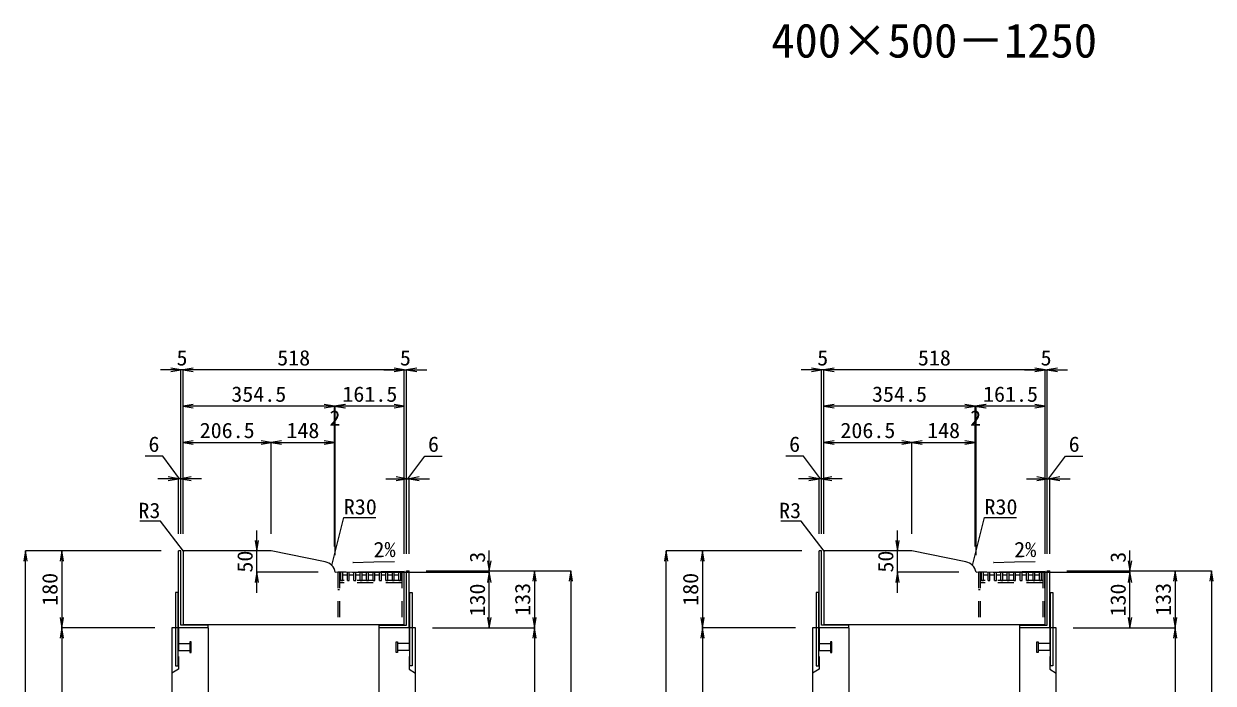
# Model space of a CAD drawing. Units: millimetres at full size. Extents: x -1809 to 57027, y -20349 to 17321.
# Drawn here: x 37936 to 40721, y -12276 to -10732 of the extents above; entities that cross this region are included whole.
import ezdxf
from ezdxf.enums import TextEntityAlignment as Align

# ---------------------------------------------------------------- set-up
doc = ezdxf.new("R2010")
doc.units = ezdxf.units.MM
doc.header["$LTSCALE"] = 50
doc.linetypes.add('USER2', pattern=[1.35, 0.75, -0.6])
doc.linetypes.add('USER3', pattern=[1.35, 0.75, -0.6])
for name, color, linetype, lineweight in [('インサート', 3, 'USER2', 9), ('受枠', 3, 'Continuous', 5), ('寸法線', 7, 'Continuous', 13), ('引出線', 4, 'Continuous', 13), ('本体', 2, 'Continuous', 13), ('ｸﾞﾚｰﾁﾝｸﾞ', 7, 'USER3', 9)]:
    doc.layers.add(name, color=color, linetype=linetype, lineweight=lineweight)
doc.layers.add('文字', color=7, linetype='Continuous')
doc.styles.add('ＭＳ 明朝', font='')
doc.styles.get('ＭＳ 明朝').set_extended_font_data('MS Mincho')

# ---------------------------------------------------------------- blocks, each defined once
blk = doc.blocks.new('open_arrow')
at = {"color": 0, "linetype": 'Continuous', "lineweight": -2}
blk.add_lwpolyline([(7.5, 1.25), (0, 0), (7.5, -1.25)], dxfattribs=at)

msp = doc.modelspace()

# ---------------------------------------------------------------- linework, layer by layer
at = {"layer": 'インサート'}
for p, q in [((38298.24, -12182.55), (38325.24, -12182.55)), ((38298.24, -12182.55), (38298.24, -12199.55)), ((38328.24, -12178.55), (38325.24, -12178.55)), ((38325.24, -12178.55), (38325.24, -12203.55)), ((38328.24, -12203.55), (38328.24, -12178.55)), ((38808.24, -12178.55), (38811.24, -12178.55)), ((38808.24, -12203.55), (38808.24, -12178.55)), ((38811.24, -12178.55), (38811.24, -12203.55)), ((38838.24, -12182.55), (38811.24, -12182.55)), ((38838.24, -12182.55), (38838.24, -12199.55)), ((39798.24, -12182.55), (39825.24, -12182.55)), ((39798.24, -12182.55), (39798.24, -12199.55)), ((39828.24, -12178.55), (39825.24, -12178.55)), ((39825.24, -12178.55), (39825.24, -12203.55)), ((39828.24, -12203.55), (39828.24, -12178.55)), ((40308.24, -12178.55), (40311.24, -12178.55)), ((40308.24, -12203.55), (40308.24, -12178.55)), ((40311.24, -12178.55), (40311.24, -12203.55)), ((40338.24, -12182.55), (40311.24, -12182.55)), ((40338.24, -12182.55), (40338.24, -12199.55)), ((38298.24, -12199.55), (38325.24, -12199.55)), ((38325.24, -12203.55), (38328.24, -12203.55)), ((38811.24, -12203.55), (38808.24, -12203.55)), ((38838.24, -12199.55), (38811.24, -12199.55)), ((39798.24, -12199.55), (39825.24, -12199.55)), ((39825.24, -12203.55), (39828.24, -12203.55)), ((40311.24, -12203.55), (40308.24, -12203.55)), ((40338.24, -12199.55), (40311.24, -12199.55))]:
    msp.add_line(p, q, dxfattribs=at)
at = {"layer": '受枠'}
for p, q in [((38304.24, -11966.05), (38298.24, -11966.05)), ((38298.24, -12146.05), (38298.24, -11966.05)), ((38304.24, -12140.05), (38304.24, -11966.05)), ((39804.24, -11966.05), (39798.24, -11966.05)), ((39798.24, -12146.05), (39798.24, -11966.05)), ((39804.24, -12140.05), (39804.24, -11966.05)), ((38832.24, -12140.05), (38832.24, -12013.05)), ((38832.24, -12013.05), (38838.24, -12013.05)), ((38838.24, -12146.05), (38838.24, -12013.05)), ((40332.24, -12140.05), (40332.24, -12013.05)), ((40332.24, -12013.05), (40338.24, -12013.05)), ((40338.24, -12146.05), (40338.24, -12013.05)), ((38291.24, -12063.05), (38291.24, -12235.05)), ((38297.24, -12063.05), (38291.24, -12063.05)), ((38297.24, -12063.05), (38297.24, -12235.05)), ((38839.24, -12063.05), (38839.24, -12235.05)), ((38839.24, -12063.05), (38845.24, -12063.05)), ((38845.24, -12063.05), (38845.24, -12235.05)), ((39791.24, -12063.05), (39791.24, -12235.05)), ((39797.24, -12063.05), (39791.24, -12063.05)), ((39797.24, -12063.05), (39797.24, -12235.05)), ((40339.24, -12063.05), (40339.24, -12235.05)), ((40339.24, -12063.05), (40345.24, -12063.05)), ((40345.24, -12063.05), (40345.24, -12235.05)), ((38368.24, -12140.05), (38304.24, -12140.05)), ((38368.24, -12146.05), (38368.24, -12140.05)), ((38768.24, -12146.05), (38768.24, -12140.05)), ((38768.24, -12140.05), (38832.24, -12140.05)), ((39868.24, -12140.05), (39804.24, -12140.05)), ((39868.24, -12146.05), (39868.24, -12140.05)), ((40268.24, -12146.05), (40268.24, -12140.05)), ((40268.24, -12140.05), (40332.24, -12140.05)), ((38368.24, -12146.05), (38298.24, -12146.05)), ((38838.24, -12146.05), (38768.24, -12146.05)), ((39868.24, -12146.05), (39798.24, -12146.05)), ((40338.24, -12146.05), (40268.24, -12146.05)), ((38291.24, -12235.05), (38297.24, -12235.05)), ((38845.24, -12235.05), (38839.24, -12235.05)), ((39791.24, -12235.05), (39797.24, -12235.05)), ((40345.24, -12235.05), (40339.24, -12235.05))]:
    msp.add_line(p, q, dxfattribs=at)
at = {"layer": '寸法線'}
for p, q in [((38357.24, -11541.93), (38256.24, -11541.93)), ((38304.24, -11926.03), (38304.24, -11541.93)), ((38827.24, -11541.93), (38309.24, -11541.93)), ((38309.24, -11926.03), (38309.24, -11541.93)), ((38309.24, -11926.03), (38309.24, -11541.93)), ((38779.24, -11541.93), (38880.24, -11541.93)), ((38827.24, -11973.23), (38827.24, -11541.93)), ((38827.24, -11973.23), (38827.24, -11541.93)), ((38832.24, -11973.03), (38832.24, -11541.93)), ((39857.24, -11541.93), (39756.24, -11541.93)), ((39804.24, -11926.03), (39804.24, -11541.93)), ((40327.24, -11541.93), (39809.24, -11541.93)), ((39809.24, -11926.03), (39809.24, -11541.93)), ((39809.24, -11926.03), (39809.24, -11541.93)), ((40279.24, -11541.93), (40380.24, -11541.93)), ((40327.24, -11973.23), (40327.24, -11541.93)), ((40327.24, -11973.23), (40327.24, -11541.93)), ((40332.24, -11973.03), (40332.24, -11541.93)), ((38711.74, -11626.93), (38309.24, -11626.93)), ((38309.24, -11926.03), (38309.24, -11626.93)), ((38713.67, -11626.93), (38615.74, -11626.93)), ((38663.74, -11956.03), (38663.74, -11626.93)), ((38827.24, -11626.93), (38665.67, -11626.93)), ((38665.67, -11976.03), (38665.67, -11626.93)), ((38827.24, -11973.23), (38827.24, -11626.93)), ((40211.74, -11626.93), (39809.24, -11626.93)), ((39809.24, -11926.03), (39809.24, -11626.93)), ((40213.67, -11626.93), (40115.74, -11626.93)), ((40163.74, -11956.03), (40163.74, -11626.93)), ((40327.24, -11626.93), (40165.67, -11626.93)), ((40165.67, -11976.03), (40165.67, -11626.93)), ((40327.24, -11973.23), (40327.24, -11626.93)), ((38309.24, -11711.93), (38515.74, -11711.93)), ((38309.24, -11926.03), (38309.24, -11711.93)), ((38515.74, -11926.03), (38515.74, -11711.93)), ((38515.74, -11711.93), (38663.74, -11711.93)), ((38515.74, -11926.03), (38515.74, -11711.93)), ((38663.74, -11956.03), (38663.74, -11711.93)), ((38663.74, -11956.03), (38663.74, -11717.95)), ((38665.67, -11976.03), (38665.67, -11717.95)), ((39809.24, -11711.93), (40015.74, -11711.93)), ((39809.24, -11926.03), (39809.24, -11711.93)), ((40015.74, -11926.03), (40015.74, -11711.93)), ((40015.74, -11711.93), (40163.74, -11711.93)), ((40015.74, -11926.03), (40015.74, -11711.93)), ((40163.74, -11956.03), (40163.74, -11711.93)), ((40163.74, -11956.03), (40163.74, -11717.95)), ((40165.67, -11976.03), (40165.67, -11717.95)), ((38261.62, -11744.13), (38220.39, -11744.13)), ((38301.24, -11796.93), (38261.62, -11744.13)), ((38835.24, -11796.93), (38874.86, -11744.13)), ((38874.86, -11744.13), (38916.09, -11744.13)), ((39761.62, -11744.13), (39720.39, -11744.13)), ((39801.24, -11796.93), (39761.62, -11744.13)), ((40335.24, -11796.93), (40374.86, -11744.13)), ((40374.86, -11744.13), (40416.09, -11744.13)), ((38352.24, -11796.93), (38250.24, -11796.93)), ((38298.24, -11926.03), (38298.24, -11796.93)), ((38304.24, -11926.03), (38304.24, -11796.93)), ((38784.24, -11796.93), (38886.24, -11796.93)), ((38832.24, -11973.03), (38832.24, -11796.93)), ((38838.24, -11973.03), (38838.24, -11796.93)), ((39852.24, -11796.93), (39750.24, -11796.93)), ((39798.24, -11926.03), (39798.24, -11796.93)), ((39804.24, -11926.03), (39804.24, -11796.93)), ((40284.24, -11796.93), (40386.24, -11796.93)), ((40332.24, -11973.03), (40332.24, -11796.93)), ((40338.24, -11973.03), (40338.24, -11796.93)), ((38482.08, -12064.11), (38482.08, -11918.05)), ((39982.08, -12064.11), (39982.08, -11918.05)), ((37940.3, -13296.05), (37940.3, -11966.05)), ((38258.22, -11966.05), (37940.3, -11966.05)), ((38025.3, -11966.05), (38025.3, -12146.05)), ((38258.22, -11966.05), (38025.3, -11966.05)), ((38482.08, -11966.05), (38475.72, -11966.05)), ((39026.18, -12064.05), (39026.18, -11965.05)), ((39440.3, -13396.05), (39440.3, -11966.05)), ((39758.22, -11966.05), (39440.3, -11966.05)), ((39525.3, -11966.05), (39525.3, -12146.05)), ((39758.22, -11966.05), (39525.3, -11966.05)), ((39982.08, -11966.05), (39975.72, -11966.05)), ((40526.18, -12064.05), (40526.18, -11965.05)), ((38625.66, -12016.11), (38482.08, -12016.11)), ((38705.69, -12016.05), (39026.18, -12016.05)), ((38705.69, -12016.05), (39026.18, -12016.05)), ((38878.26, -12013.05), (39132.02, -12013.05)), ((38878.26, -12013.05), (39217.02, -12013.05)), ((38878.26, -12013.05), (39026.18, -12013.05)), ((39026.18, -12146.05), (39026.18, -12016.05)), ((39132.02, -12013.05), (39132.02, -12146.05)), ((39217.02, -12013.05), (39217.02, -13296.05)), ((40125.66, -12016.11), (39982.08, -12016.11)), ((40205.69, -12016.05), (40526.18, -12016.05)), ((40205.69, -12016.05), (40526.18, -12016.05)), ((40378.26, -12013.05), (40632.02, -12013.05)), ((40378.26, -12013.05), (40717.02, -12013.05)), ((40378.26, -12013.05), (40526.18, -12013.05)), ((40526.18, -12146.05), (40526.18, -12016.05)), ((40632.02, -12013.05), (40632.02, -12146.05)), ((40717.02, -12013.05), (40717.02, -13396.05)), ((38243.22, -12146.05), (38025.3, -12146.05)), ((38025.3, -12146.05), (38025.3, -12746.05)), ((38243.22, -12146.05), (38025.3, -12146.05)), ((38893.26, -12146.05), (39132.02, -12146.05)), ((38893.26, -12146.05), (39132.02, -12146.05)), ((38893.26, -12146.05), (39026.18, -12146.05)), ((39132.02, -12146.05), (39132.02, -13296.05)), ((39743.22, -12146.05), (39525.3, -12146.05)), ((39525.3, -12146.05), (39525.3, -12746.05)), ((39743.22, -12146.05), (39525.3, -12146.05)), ((40393.26, -12146.05), (40632.02, -12146.05)), ((40393.26, -12146.05), (40632.02, -12146.05)), ((40393.26, -12146.05), (40526.18, -12146.05)), ((40632.02, -12146.05), (40632.02, -13396.05))]:
    msp.add_line(p, q, dxfattribs=at)
at = {"layer": '引出線'}
for points in [[(38657.65, -12000.19), (38685.55, -11887.86), (38760.23, -11887.86)], [(40157.65, -12000.19), (40185.55, -11887.86), (40260.23, -11887.86)], [(38310.12, -11966.93), (38256.07, -11896.57), (38208.34, -11896.57)], [(39810.12, -11966.93), (39756.07, -11896.57), (39708.34, -11896.57)], [(38707, -11992.9), (38755.74, -11991.93), (38804.49, -11990.95)], [(40207, -11992.9), (40255.74, -11991.93), (40304.49, -11990.95)]]:
    msp.add_lwpolyline(points, dxfattribs=at)
at = {"layer": '本体', "lineweight": 20}
for p, q in [((38309.24, -11966.05), (38309.24, -12139.05)), ((38515.74, -11966.05), (38309.24, -11966.05)), ((38642.05, -11991.66), (38515.74, -11966.05)), ((39809.24, -11966.05), (39809.24, -12139.05)), ((40015.74, -11966.05), (39809.24, -11966.05)), ((40142.05, -11991.66), (40015.74, -11966.05)), ((38665.67, -12016.05), (38827.24, -12013.25)), ((38827.24, -12139.05), (38827.24, -12013.25)), ((40165.67, -12016.05), (40327.24, -12013.25)), ((40327.24, -12139.05), (40327.24, -12013.25)), ((38827.24, -12139.05), (38309.24, -12139.05)), ((40327.24, -12139.05), (39809.24, -12139.05))]:
    msp.add_line(p, q, dxfattribs=at)
at = {"layer": '本体'}
for p, q in [((38283.24, -12146.05), (38283.24, -13296.05)), ((38368.24, -12146.05), (38283.24, -12146.05)), ((38368.24, -12146.05), (38368.24, -12652.02)), ((38768.24, -12652.02), (38768.24, -12146.05)), ((38853.24, -12146.05), (38768.24, -12146.05)), ((38853.24, -13296.05), (38853.24, -12146.05)), ((39783.24, -12146.05), (39783.24, -13396.05)), ((39868.24, -12146.05), (39783.24, -12146.05)), ((39868.24, -12146.05), (39868.24, -12652.02)), ((40268.24, -12652.02), (40268.24, -12146.05)), ((40353.24, -12146.05), (40268.24, -12146.05)), ((40353.24, -13396.05), (40353.24, -12146.05))]:
    msp.add_line(p, q, dxfattribs=at)
at = {"layer": '本体', "linetype": 'USER2', "lineweight": 9}
for p, q in [((38298.24, -12146.05), (38298.24, -12243.05)), ((38838.24, -12146.05), (38838.24, -12243.05)), ((39798.24, -12146.05), (39798.24, -12243.05)), ((40338.24, -12146.05), (40338.24, -12243.05)), ((38298.24, -12243.05), (38283.24, -12252.55)), ((38838.24, -12243.05), (38853.24, -12252.55)), ((39798.24, -12243.05), (39783.24, -12252.55)), ((40338.24, -12243.05), (40353.24, -12252.55))]:
    msp.add_line(p, q, dxfattribs=at)
at = {"layer": '本体', "lineweight": 20}
for centre, radius, start, end in [((38312.24, -11969.05), 3, 90, 180), ((39812.24, -11969.05), 3, 90, 180), ((38636.09, -12021.06), 30, 9.60388, 78.54131), ((40136.09, -12021.06), 30, 9.60388, 78.54131)]:
    msp.add_arc(centre, radius, start, end, dxfattribs=at)
at = {"layer": 'ｸﾞﾚｰﾁﾝｸﾞ'}
for p, q in [((38671.24, -12016.05), (38671.24, -12139.05)), ((38826.24, -12016.05), (38671.24, -12016.05)), ((38675.74, -12016.05), (38675.74, -12139.05)), ((38678.74, -12035.05), (38678.74, -12016.05)), ((38683.2, -12022.05), (38693.8, -12022.05)), ((38683.24, -12035.05), (38683.24, -12016.05)), ((38693.8, -12035.05), (38693.8, -12016.05)), ((38698.25, -12022.05), (38708.85, -12022.05)), ((38698.3, -12035.05), (38698.3, -12016.05)), ((38708.85, -12035.05), (38708.85, -12016.05)), ((38713.31, -12022.05), (38723.91, -12022.05)), ((38713.35, -12035.05), (38713.35, -12016.05)), ((38723.91, -12035.05), (38723.91, -12016.05)), ((38728.36, -12022.05), (38738.96, -12022.05)), ((38728.41, -12035.05), (38728.41, -12016.05)), ((38738.96, -12035.05), (38738.96, -12016.05)), ((38743.42, -12022.05), (38754.02, -12022.05)), ((38743.46, -12035.05), (38743.46, -12016.05)), ((38754.02, -12035.05), (38754.02, -12016.05)), ((38758.47, -12022.05), (38769.07, -12022.05)), ((38758.52, -12035.05), (38758.52, -12016.05)), ((38769.07, -12035.05), (38769.07, -12016.05)), ((38773.53, -12022.05), (38784.13, -12022.05)), ((38773.57, -12035.05), (38773.57, -12016.05)), ((38784.13, -12035.05), (38784.13, -12016.05)), ((38788.59, -12022.05), (38799.19, -12022.05)), ((38788.63, -12035.05), (38788.63, -12016.05)), ((38799.19, -12035.05), (38799.19, -12016.05)), ((38803.69, -12035.05), (38803.69, -12016.05)), ((38803.69, -12022.05), (38814.24, -12022.05)), ((38814.24, -12035.05), (38814.24, -12016.05)), ((38818.74, -12035.05), (38818.74, -12016.05)), ((38821.74, -12016.05), (38821.74, -12139.05)), ((38826.24, -12016.05), (38826.24, -12139.05)), ((40171.24, -12016.05), (40171.24, -12139.05)), ((40326.24, -12016.05), (40171.24, -12016.05)), ((40175.74, -12016.05), (40175.74, -12139.05)), ((40178.74, -12035.05), (40178.74, -12016.05)), ((40183.2, -12022.05), (40193.8, -12022.05)), ((40183.24, -12035.05), (40183.24, -12016.05)), ((40193.8, -12035.05), (40193.8, -12016.05)), ((40198.25, -12022.05), (40208.85, -12022.05)), ((40198.3, -12035.05), (40198.3, -12016.05)), ((40208.85, -12035.05), (40208.85, -12016.05)), ((40213.31, -12022.05), (40223.91, -12022.05)), ((40213.35, -12035.05), (40213.35, -12016.05)), ((40223.91, -12035.05), (40223.91, -12016.05)), ((40228.36, -12022.05), (40238.96, -12022.05)), ((40228.41, -12035.05), (40228.41, -12016.05)), ((40238.96, -12035.05), (40238.96, -12016.05)), ((40243.42, -12022.05), (40254.02, -12022.05)), ((40243.46, -12035.05), (40243.46, -12016.05)), ((40254.02, -12035.05), (40254.02, -12016.05)), ((40258.47, -12022.05), (40269.07, -12022.05)), ((40258.52, -12035.05), (40258.52, -12016.05)), ((40269.07, -12035.05), (40269.07, -12016.05)), ((40273.53, -12022.05), (40284.13, -12022.05)), ((40273.57, -12035.05), (40273.57, -12016.05)), ((40284.13, -12035.05), (40284.13, -12016.05)), ((40288.59, -12022.05), (40299.19, -12022.05)), ((40288.63, -12035.05), (40288.63, -12016.05)), ((40299.19, -12035.05), (40299.19, -12016.05)), ((40303.69, -12035.05), (40303.69, -12016.05)), ((40303.69, -12022.05), (40314.24, -12022.05)), ((40314.24, -12035.05), (40314.24, -12016.05)), ((40318.74, -12035.05), (40318.74, -12016.05)), ((40321.74, -12016.05), (40321.74, -12139.05)), ((40326.24, -12016.05), (40326.24, -12139.05)), ((38675.74, -12057.55), (38671.24, -12057.55)), ((38821.74, -12035.05), (38675.74, -12035.05)), ((38821.74, -12041.05), (38675.74, -12041.05)), ((38678.74, -12035.05), (38683.24, -12035.05)), ((38693.8, -12035.05), (38698.3, -12035.05)), ((38708.85, -12035.05), (38713.35, -12035.05)), ((38723.91, -12035.05), (38728.41, -12035.05)), ((38738.96, -12035.05), (38743.46, -12035.05)), ((38754.02, -12035.05), (38758.52, -12035.05)), ((38769.07, -12035.05), (38773.57, -12035.05)), ((38784.13, -12035.05), (38788.63, -12035.05)), ((38799.19, -12035.05), (38803.69, -12035.05)), ((38814.24, -12035.05), (38818.74, -12035.05)), ((40175.74, -12057.55), (40171.24, -12057.55)), ((40321.74, -12035.05), (40175.74, -12035.05)), ((40321.74, -12041.05), (40175.74, -12041.05)), ((40178.74, -12035.05), (40183.24, -12035.05)), ((40193.8, -12035.05), (40198.3, -12035.05)), ((40208.85, -12035.05), (40213.35, -12035.05)), ((40223.91, -12035.05), (40228.41, -12035.05)), ((40238.96, -12035.05), (40243.46, -12035.05)), ((40254.02, -12035.05), (40258.52, -12035.05)), ((40269.07, -12035.05), (40273.57, -12035.05)), ((40284.13, -12035.05), (40288.63, -12035.05)), ((40299.19, -12035.05), (40303.69, -12035.05)), ((40314.24, -12035.05), (40318.74, -12035.05))]:
    msp.add_line(p, q, dxfattribs=at)

# ---------------------------------------------------------------- block references
at = {"layer": '寸法線', "xscale": 3.2, "yscale": 3.2}
for p, rotation in [((38304.24, -11541.93), 180), ((38827.24, -11541.93), 180), ((38827.24, -11541.93), 180), ((39804.24, -11541.93), 180), ((40327.24, -11541.93), 180), ((40327.24, -11541.93), 180), ((38663.74, -11626.93), 180), ((38827.24, -11626.93), 180), ((40163.74, -11626.93), 180), ((40327.24, -11626.93), 180), ((38515.74, -11711.93), 180), ((38663.74, -11711.93), 180), ((40015.74, -11711.93), 180), ((40163.74, -11711.93), 180), ((38298.24, -11796.93), 180), ((38832.24, -11796.93), 180), ((39798.24, -11796.93), 180), ((40332.24, -11796.93), 180), ((38482.08, -11966.05), 90), ((39982.08, -11966.05), 90), ((37940.3, -11966.05), 270), ((38025.3, -11966.05), 270), ((39440.3, -11966.05), 270), ((39525.3, -11966.05), 270), ((39026.18, -12013.05), 90), ((40526.18, -12013.05), 90), ((38482.08, -12016.11), 270), ((39026.18, -12016.05), 270), ((39026.18, -12016.05), 270), ((39132.02, -12013.05), 270), ((39217.02, -12013.05), 270), ((39982.08, -12016.11), 270), ((40526.18, -12016.05), 270), ((40526.18, -12016.05), 270), ((40632.02, -12013.05), 270), ((40717.02, -12013.05), 270), ((38025.3, -12146.05), 90), ((39026.18, -12146.05), 90), ((39132.02, -12146.05), 90), ((39525.3, -12146.05), 90), ((40526.18, -12146.05), 90), ((40632.02, -12146.05), 90), ((38025.3, -12146.05), 270), ((39132.02, -12146.05), 270), ((39525.3, -12146.05), 270), ((40632.02, -12146.05), 270)]:
    msp.add_blockref('open_arrow', p, dxfattribs=dict(at, rotation=rotation))
for p in [(38309.24, -11541.93), (38309.24, -11541.93), (38832.24, -11541.93), (39809.24, -11541.93), (39809.24, -11541.93), (40332.24, -11541.93), (38309.24, -11626.93), (38663.74, -11626.93), (38665.67, -11626.93), (38665.67, -11626.93), (39809.24, -11626.93), (40163.74, -11626.93), (40165.67, -11626.93), (40165.67, -11626.93), (38309.24, -11711.93), (38515.74, -11711.93), (39809.24, -11711.93), (40015.74, -11711.93), (38304.24, -11796.93), (38838.24, -11796.93), (39804.24, -11796.93), (40338.24, -11796.93)]:
    msp.add_blockref('open_arrow', p, dxfattribs=at)
at = {"layer": '引出線', "xscale": 0.0533, "yscale": 0.0533}
for p, rotation in [((38310.12, -11966.93), 127.5), ((39810.12, -11966.93), 127.5), ((38657.65, -12000.19), 76), ((38707, -11992.9), 1.1), ((40157.65, -12000.19), 76), ((40207, -11992.9), 1.1)]:
    msp.add_blockref('open_arrow', p, dxfattribs=dict(at, rotation=rotation))

# ---------------------------------------------------------------- texts
at = {"layer": '寸法線', "style": 'ＭＳ 明朝', "width": 1.05}
for s, p in [('5', (38306.74, -11513.91)), ('518', (38568.24, -11513.91)), ('5', (38829.74, -11513.91)), ('5', (39806.74, -11513.91)), ('518', (40068.24, -11513.91)), ('5', (40329.74, -11513.91)), ('354.5', (38486.49, -11598.91)), ('161.5', (38746.46, -11598.91)), ('354.5', (39986.49, -11598.91)), ('161.5', (40246.46, -11598.91)), ('2', (38664.71, -11654.95)), ('2', (40164.71, -11654.95)), ('206.5', (38412.49, -11683.91)), ('148', (38589.74, -11683.91)), ('206.5', (39912.49, -11683.91)), ('148', (40089.74, -11683.91)), ('6', (38241.01, -11716.11)), ('6', (38895.47, -11716.11)), ('6', (39741.01, -11716.11)), ('6', (40395.47, -11716.11))]:
    msp.add_text(s, height=36.03, dxfattribs=at).set_placement(p, align=Align.MIDDLE_CENTER)
for s, p in [('50', (38454.06, -11991.08)), ('3', (38998.16, -11980.99)), ('50', (39954.06, -11991.08)), ('3', (40498.16, -11980.99)), ('180', (37997.28, -12056.05)), ('180', (39497.28, -12056.05)), ('130', (38998.16, -12081.05)), ('133', (39104, -12079.55)), ('130', (40498.16, -12081.05)), ('133', (40604, -12079.55))]:
    msp.add_text(s, height=36.03, rotation=90, dxfattribs=at).set_placement(p, align=Align.MIDDLE_CENTER)
at = {"layer": '引出線', "style": 'ＭＳ 明朝', "width": 1.05}
for p in [(38256.07, -11853.37), (39756.07, -11853.37)]:
    msp.add_text('R3', height=36.03, dxfattribs=at).set_placement(p, align=Align.TOP_RIGHT)
for p in [(38685.55, -11844.66), (40185.55, -11844.66)]:
    msp.add_text('R30', height=36.03, dxfattribs=at).set_placement(p, align=Align.TOP_LEFT)
for p in [(38754.81, -11945.04), (40254.81, -11945.04)]:
    msp.add_text('2%', height=36.03, rotation=1.146, dxfattribs=at).set_placement(p, align=Align.TOP_LEFT)
at = {"layer": '文字', "style": 'ＭＳ 明朝'}
msp.add_text('400×500－1250', height=80.06, dxfattribs=at).set_placement((40067.76, -10771.03), align=Align.MIDDLE_CENTER)

doc.saveas('drawing.dxf')
